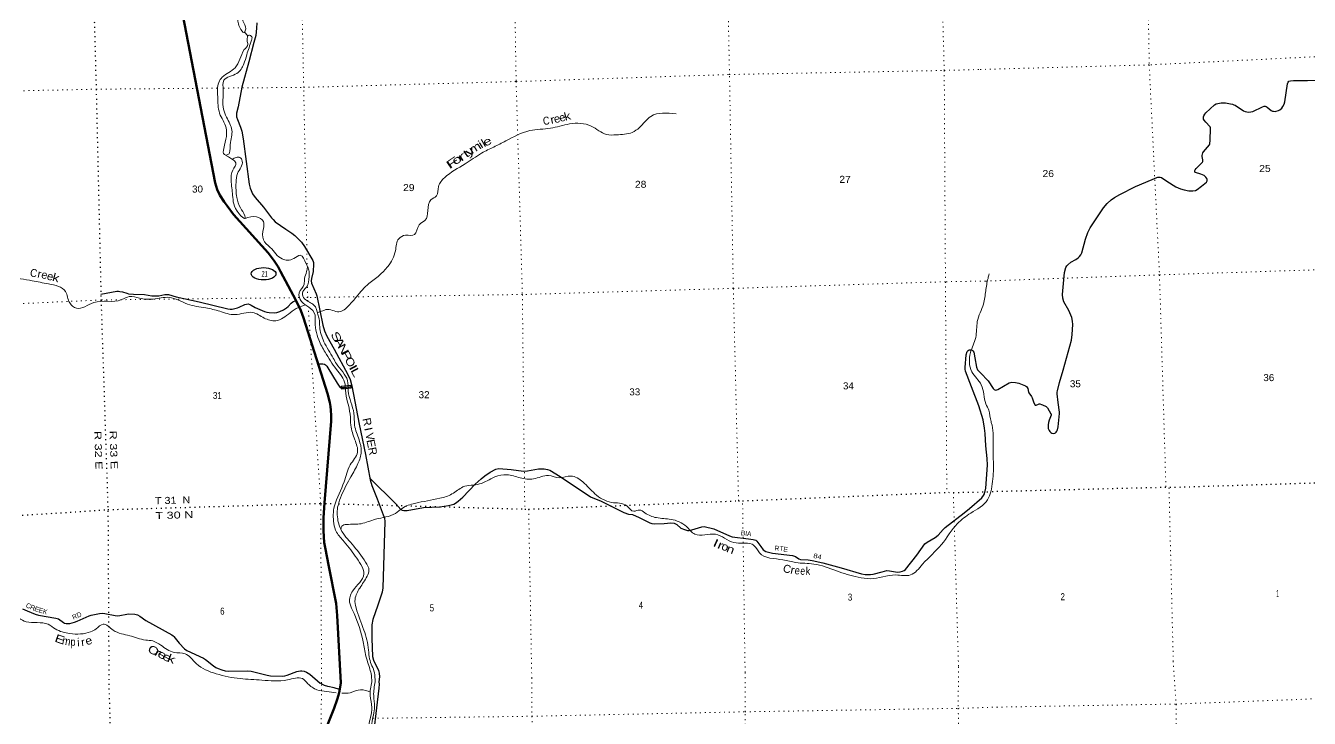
# Model space of a CAD drawing. Header units: feet. Extents: x 489137 to 739700, y 189004 to 379547.
# Drawn here: x 560200 to 592272, y 235840 to 253155 of the extents above; entities that cross this region are included whole.
import ezdxf
from ezdxf.enums import TextEntityAlignment as Align

# ---------------------------------------------------------------- set-up
doc = ezdxf.new("R2010")
doc.units = ezdxf.units.FT
doc.header["$LTSCALE"] = 80
doc.linetypes.add('DOTTED', pattern=[1.5, 0.3, -1.2])
for name, color, linetype, lineweight in [('17', 7, 'Continuous', 25), ('23', 7, 'Continuous', 70), ('29', 7, 'Continuous', 25), ('31', 7, 'Continuous', 13), ('39', 7, 'Continuous', 13), ('6', 7, 'DOTTED', 25), ('7', 7, 'DOTTED', 13)]:
    doc.layers.add(name, color=color, linetype=linetype, lineweight=lineweight)
doc.layers.add('30', color=7, linetype='Continuous')
doc.layers.add('41', color=7, linetype='Continuous')

msp = doc.modelspace()

# ---------------------------------------------------------------- linework, layer by layer
at = {"layer": '17'}
msp.add_ellipse((566144.87, 246952.73), major_axis=(309.24, -1), ratio=0.500121, dxfattribs=at)
at = {"layer": '23'}
for points in [[(563943.6, 254379.21), (564931.19, 249225.26), (564985.98, 249058.5), (565055.31, 248920.09), (565158.52, 248753.37), (565232.83, 248648.88), (565390.4, 248437.63), (566258.03, 247474.74), (566411.26, 247273.46), (566504.72, 247125.3), (566566.26, 247013.67), (566948.88, 246292.35), (567073.56, 246035.67), (567140.7, 245854.57), (567745.14, 243958.03), (567798.23, 243735.5), (567813.81, 243635.29), (567826.3, 243540.47), (567833.87, 243410.45), (567836.44, 243272.18), (567668.53, 241227.31), (567641.68, 240848.83), (567639.24, 240529.68), (567661.33, 240234.6), (567689.42, 240069.98), (567769.67, 239680.53), (567954.39, 238707.66), (567981.42, 238413.64), (568075.15, 236731.18)], [(568075.15, 236731.18), (568037.33, 236516.17), (568013.34, 236416.12), (567983.25, 236310.15), (567907.03, 236095.34), (567606.28, 235346.34)]]:
    msp.add_lwpolyline(points, dxfattribs=at)
at = {"layer": '29'}
for points in [[(565973.49, 253222.43), (565964.94, 253093.1), (565948.18, 252905.77), (565904.96, 252736.53), (565776.05, 252249.32), (565604.66, 251613.85), (565505.98, 251129.28), (565469.28, 250969.92), (565467.18, 250925.59), (565470.87, 250878.2), (565492.5, 250811.59), (565571.06, 250615.78), (565597.98, 250520.26), (565637.28, 250328.42), (565787.05, 249188.75), (565811.06, 249091.07), (565832.16, 249036.18), (565870.13, 248951.74), (565930.42, 248862.6), (566139.31, 248618.56), (566340.6, 248354.31), (566384.91, 248305.76), (566436.47, 248255.2), (566699.09, 248068.79), (566846.93, 247970.1), (566925.02, 247911.92), (567091.65, 247742.1), (567162.58, 247634.14), (567372.84, 247283.12), (567389.12, 247233.33), (567393.34, 247191.11), (567382.38, 247010.75), (567338.49, 246836.45), (567330.05, 246777.34), (567343.81, 246715.19), (567460.19, 246449.06), (567477.73, 246397.35), (567621.46, 245671.02), (567665.5, 245525.49), (567723.9, 245390.47), (567909.57, 245069.23), (568250.54, 244436.22), (568304.74, 244307.4), (568353.09, 244147.59), (568530.75, 243192.22), (568689.69, 242438.37), (568807.93, 241798.38), (568846.95, 241658.23), (568984.35, 241325.91), (569134.68, 240929.24), (569164.47, 240842.07), (569177.13, 240757.62), (569120.17, 239104.65), (569105.07, 238990.39), (568998.29, 238665.16), (568871.22, 238310.88), (568845.21, 238175.43), (568851.62, 237832.34), (568869.12, 237388.34), (568890.8, 237294.07), (569019.15, 237038.28), (569035.79, 236972.46), (569041.39, 236877.22), (569027.21, 236755.37)], [(589579.61, 249145.14), (589699.86, 249243.43), (589719.58, 249279.84), (589719.58, 249307.29), (589713.25, 249330.51), (589690.44, 249368.44), (589641.52, 249406.51), (589560.65, 249442.72), (589427.2, 249482.6), (589413.66, 249493.07), (589409.44, 249512.07), (589411.03, 249531.61), (589421.05, 249551.13), (589446.25, 249583.92), (589561.91, 249697.15), (589604.6, 249745.35), (589611.46, 249759.61), (589615.47, 249774.89), (589614.63, 249805), (589598.19, 249881.58), (589598.8, 249912.67), (589602.49, 249941.69), (589611.46, 249973.89), (589625.1, 250001.22), (589776.36, 250175.69), (589784.99, 250193.97), (589790.26, 250214.03), (589795.43, 250274.99), (589799.76, 250603.54), (589795.02, 250625.18), (589787.44, 250638.29), (589685.55, 250741.36), (589641.53, 250789.32), (589630.46, 250817.29), (589628.01, 250843.26), (589631.51, 250872.18), (589639.42, 250896.99), (589663.16, 250941.85), (589689.06, 250973.63), (589900.5, 251173.47), (589944.28, 251198.88), (589989.64, 251212.6), (590067.7, 251225.27), (590133.68, 251228.35), (590180.57, 251224.21), (590302.94, 251204.16), (590355.68, 251191.49), (590390.17, 251178.66), (590421.09, 251166.16), (590631.64, 251027.74), (590666.87, 251010.98), (590706.95, 251000.43), (590759.7, 250996.21), (590807.29, 250998.74), (590858.86, 251010.98), (591106.14, 251129.56), (591140.5, 251138.71), (591167.93, 251138.71), (591191.14, 251130.26), (591215.08, 251119.5), (591320.84, 251030.63), (591353.59, 251016.26), (591378.9, 251014.15), (591414.77, 251009.93), (591446.42, 251014.15), (591500.19, 251031.99), (591537.14, 251054.26), (591581.44, 251096.48), (591613.92, 251137.11), (591644.73, 251193.6), (591661, 251255.11), (591726.68, 251700.56), (591740.73, 251741.44), (591764.28, 251763.86), (591797.69, 251775.22), (591876.92, 251784.16), (592222.78, 251782.69)], [(592222.78, 251782.69), (592512.9, 251789.99)], [(586120.54, 244544.38), (586330.97, 245297.12), (586346.08, 245433.34), (586367.18, 245686.67), (586358.74, 245766.9), (586336.89, 245862.59), (586262.46, 246034.83), (586135.18, 246248.48), (586111.89, 246339.01), (586102.91, 246435.66), (586157.39, 246983.87), (586192.07, 247107.47), (586216.33, 247150.75), (586241.92, 247179.3), (586312.32, 247244.69), (586440.01, 247310.24), (586496.92, 247349.2), (586531.73, 247384.03), (586562.32, 247423.09), (586587.33, 247476.57), (586678.35, 247815.48), (586737.44, 247982.54), (586796.14, 248102.4), (587125.63, 248599), (587224.85, 248708.15), (587319.73, 248797.44), (587404.12, 248860.78), (587536.73, 248938.15), (587929.62, 249131.32), (588348.87, 249310.85), (588461.11, 249361.12), (588485.37, 249368.51), (588515.49, 249370.52), (588542.34, 249366.4), (588575.04, 249356.9), (588712.1, 249267.21), (588934.75, 249125.73), (589056.06, 249074), (589147.77, 249049.28), (589259.65, 249028.62), (589359.86, 249023.34), (589430.03, 249038.45), (589470.63, 249056.06), (589579.61, 249145.14)], [(562078.22, 246442.61), (562477.42, 246516.27), (562517.5, 246516.27), (562549.34, 246513.64), (562618.77, 246501.5), (562727.48, 246464.81), (562768.56, 246455.05), (562897.2, 246444.07), (563169.66, 246433.52), (563351.9, 246405.43), (563428.3, 246400.48), (563527, 246405.43), (563680, 246435.94), (563718.99, 246437.1), (563765.4, 246430.77), (563957.1, 246379.05), (564537.68, 246251.67), (565247.94, 246080.53), (565309.71, 246071.85), (565361.41, 246070.81), (565389.88, 246076.07), (565494.32, 246102.48), (565533.93, 246116.7), (565672.58, 246181.63), (565713.73, 246195.37), (565758.82, 246198.04), (565799.16, 246185.85), (565837.14, 246168.96), (565937.51, 246106.82), (566170.47, 246008.52), (566224.28, 245992.7), (566279.99, 245984.65), (566415.2, 245978.96), (566477.45, 245986.37), (566547.98, 246008.33), (566638.83, 246050.74), (566720.07, 246102.48), (566760.18, 246135.85), (566832.92, 246215.41), (566877.72, 246251.33), (566952.04, 246286.4)], [(583644.45, 240974.39), (583784.09, 241085.07), (584093.32, 241353.9), (584131.63, 241407.38), (584152.72, 241449.6), (584189.08, 241594.11), (584230.11, 242170.37), (584222.35, 242338.37), (584189.61, 242654.09), (584171.61, 242956.57), (584159.06, 243094.15), (584122.77, 243304.85), (584015.49, 243647.9), (583827.8, 244126.58), (583685.64, 244515.34), (583672.77, 244570.87), (583671.71, 244612.03), (583698.49, 244929.49), (583722.34, 245008.92), (583744.5, 245037.43), (583771.55, 245052.14), (583827.83, 245055.37), (583852.09, 245041.65), (583866.73, 245023.81), (583886.9, 244992.03), (583913.32, 244851.13), (583954.64, 244617.78), (583983.95, 244552.92), (584053.33, 244472.42), (584248.9, 244272.55)], [(567508.72, 244699.84), (567621.75, 244703.93), (567664.46, 244692.68), (567693.99, 244675.79), (567727.75, 244642.01), (567752.17, 244601.62), (567978.95, 244220.66), (568031.79, 244141.81), (568049.72, 244114.36), (568061.33, 244106.97), (568078.21, 244103.81), (568109.85, 244105.92), (568149.83, 244109.09), (568357.85, 244131.86)], [(584248.9, 244272.55), (584373.97, 244082.73), (584395.61, 244063.29), (584414.05, 244051.07), (584433.04, 244046.84), (584460.47, 244048.96), (584488.38, 244056.96), (584774.73, 244225.91), (584806.47, 244236.85), (584842.33, 244241.07), (584930.94, 244238.96), (584970.18, 244229.59), (585013.22, 244215.74), (585182, 244152.4), (585205.21, 244137.62), (585217.2, 244123.19), (585236.85, 244089.07), (585255.84, 243994.07), (585265.2, 243972.66), (585328.59, 243889.05), (585344.45, 243852.62), (585382.51, 243748.73), (585413.03, 243680.57), (585423.58, 243667.9), (585432.54, 243664.21), (585444.67, 243667.9), (585501.64, 243695.35), (585519.04, 243700.1), (585542.26, 243699.24), (585583.92, 243689.01), (585608.71, 243677.93), (585694.15, 243631.48), (585714.48, 243615.66), (585731.07, 243597.71), (585815.99, 243455.73), (585818.1, 243449.4), (585819.24, 243433.89), (585818.1, 243415.62), (585768.39, 243291.6), (585754.29, 243236.7), (585749.02, 243175.48), (585744.8, 243116.37), (585750.51, 243083.29), (585769.06, 243036.14), (585784.88, 243013.98), (585796.48, 243000.26), (585814.42, 242982.31), (585835.51, 242969.64), (585880.81, 242962.57), (585910.41, 242965.42), (585932.56, 242977.03), (585949.44, 242991.81), (585967.37, 243016.09), (585981.09, 243051.98), (585993.88, 243128.26), (586031.72, 243459.43), (586030.17, 243496.42), (585997.3, 243738.1), (585974.78, 243955.75), (585974.76, 243991.43), (585982.14, 244030.49), (586034.2, 244235.51), (586120.54, 244544.38)], [(568799.27, 241845.26), (569447.89, 241202.18), (569572.78, 241059.38), (569604.05, 241044.28), (569646.25, 241031.61), (569732.46, 241034.4), (570143.05, 241107.45), (570544.25, 241125.79), (570768.62, 241158.28), (570894.33, 241197.6), (570941.62, 241221.61), (571004.91, 241268.05), (571120.05, 241371.84), (571430.57, 241697.22), (571576.65, 241827.49), (571670.02, 241902.03), (571808.72, 241992.16), (571947.96, 242068.16), (572020.69, 242084.89), (572329.67, 242058.94), (572639.95, 242017.49), (572739.64, 242022.95), (573009.28, 242074.93), (573154.72, 242080.83), (573239.11, 242063.94), (573296.12, 242044.49), (573556.39, 241884.28), (574313.32, 241376.92), (574576.94, 241269.28), (575146.3, 240983.05), (575264.96, 240944.24), (575361.5, 240932.39), (575528.25, 240862.83), (575791.88, 240725.5), (575844.88, 240711.86), (575899.48, 240698.05), (576153.57, 240708.11), (576323.53, 240725.5), (576399.58, 240715.19), (576466.99, 240687.5), (576566.51, 240597.48), (576656.86, 240556.61), (576732.81, 240535.5), (576781.34, 240537.61), (576846.74, 240548.16), (577093.58, 240630.49), (577151.05, 240633.73), (577397.92, 240574.2), (577787.46, 240400.5), (577855.19, 240375.05), (578262.46, 240327.48), (578374.18, 240311.71), (578441.69, 240290.6), (578464.93, 240269.06), (578569.49, 240137.96), (578627.35, 240049.94), (578690.16, 240009.2), (578860.08, 239972.32), (579357.31, 239910.6), (579436.15, 239883.21), (579513.43, 239826.16), (579562.17, 239809.08), (579751.87, 239802.89), (579846.77, 239788.16), (580118.01, 239723.6), (580577.52, 239599.79), (581085.18, 239448.27), (581178.79, 239432.46), (581304.59, 239431.38), (581378.37, 239442.62), (581599.49, 239503.7), (581718.1, 239532.71), (581780.74, 239527.62), (581986.88, 239497.53), (582051.43, 239503.16), (582110.5, 239515.82), (582152.7, 239536.93), (582179.76, 239558.03), (582467.66, 239917.28), (582669.59, 240201.93), (582727.69, 240247.68), (582927.94, 240362.84), (583002.92, 240417.26), (583125.08, 240562.74), (583171.7, 240611.49), (583644.45, 240974.39)], [(560119.78, 238575.32), (560239.1, 238525.44), (560437.3, 238441.26), (560516.84, 238418.09), (560949.96, 238344.15), (561016.29, 238325.39), (561141.94, 238238.6), (561172.54, 238222.77), (561214.73, 238214.32), (561254.82, 238210.1), (561300.17, 238213.26), (561422.8, 238244.91), (561484.77, 238264.99), (561790.68, 238400.1), (561840.21, 238415.01), (562045.96, 238461.32), (562132.06, 238465.43), (562176.76, 238463.43), (562435.2, 238407.49), (562493.94, 238404.23), (562549.13, 238407.49), (562724.23, 238447.6), (562775.74, 238452.42), (562926.76, 238445.49), (562997.94, 238428.72), (563055.46, 238396.94), (563201.48, 238287.54), (563852.93, 237924.05), (563882.47, 237902.94), (563902.63, 237882.01), (564035.82, 237721.21), (564171.5, 237577.83), (564223.79, 237535.29), (564643.84, 237342.02), (564695.76, 237312.89), (564889.85, 237152.44), (564947.34, 237114.06), (565008, 237082.78), (565105.04, 237051.11), (565185.21, 237030), (565273.32, 237019.81), (565739.22, 237027.37), (565833.96, 237016.28), (566232.69, 236917.06), (566315.72, 236903.95), (566605.06, 236892.79), (566672.84, 236899.18), (566733.75, 236916.01), (566974.03, 237008.34), (567016.45, 237021.56), (567062.87, 237027.9), (567100.84, 237030.01), (567155.43, 237020.15), (567216.88, 236996.23), (567297.66, 236940.3), (567562.01, 236718.14)], [(568044.89, 236559.18), (567907.91, 236599.06), (567746.19, 236633.39), (567664.14, 236664.18), (567562.01, 236718.14)], [(569027.21, 236755.37), (569033.39, 236692.4), (569027.62, 236591.98), (568828.83, 234975.41)]]:
    msp.add_lwpolyline(points, dxfattribs=at)
at = {"layer": '31'}
for p, q in [((568079.31, 244140.01), (568327.79, 244167.59)), ((568207.69, 244116.53), (568207.63, 244116.91)), ((568327.79, 244167.59), (568336.06, 244093.03))]:
    msp.add_line(p, q, dxfattribs=at)
msp.add_lwpolyline([(568336.06, 244093.03), (568087.59, 244065.46), (568079.31, 244140.01)], dxfattribs=at)
msp.add_lwpolyline([(568094.66, 244074.29), (568088.14, 244132.93), (568320.71, 244158.75), (568327.22, 244100.1)], close=True, dxfattribs=at)
at = {"layer": '39'}
for points in [[(564412.08, 269585.68), (564317.09, 269441.57), (564414.05, 269203.91), (564494.47, 268981.97), (564478.48, 268743.4), (564452.52, 268500.52), (564275.5, 268403.08), (564052.91, 268274.17), (563885.74, 268108.36), (563507.39, 267840.18), (563529.1, 267703.5), (563482.09, 267506.85), (563444.73, 267436.77), (563276.62, 267030.31), (563107.92, 266677.34), (562813.57, 266282.17), (562812.93, 266074.26), (562934.99, 266035.05), (563161.12, 266105.52), (563346.66, 266095.91), (563393.36, 266021.16), (563360.41, 265812), (563052.17, 265640.5), (562794.49, 265464.26), (562319.67, 264949.35), (562126.83, 264607.28), (562149.95, 264416.14), (562244.77, 264261.18), (562473.91, 264293.38), (562835.79, 264496.55), (562976.97, 264498.2), (562947.83, 264299.65), (562884.5, 264174.89), (562725.48, 264083.96), (562673.33, 263917.11), (562526.09, 263683.19), (562365.97, 263250.66), (562451.31, 263067.68), (562943.16, 262694.98), (563092.72, 262529.33), (563141.11, 262375.18), (563072.25, 262230.09), (562754.83, 262024.04), (562710.38, 261871.51), (562781.34, 261625.11), (562895.3, 261276.89), (562979.73, 260822.95), (563122.02, 260471.43), (563396.77, 260456.38), (563500.19, 260668.97), (563614.36, 260855.6), (563749.04, 260796.54), (563961.78, 260606.3), (564003.29, 260328.85), (563936.77, 260171.71), (563625.68, 260032.43), (563567.61, 259938.08), (563640.69, 259687.69), (563840.76, 259519.32), (564323.72, 259255.38), (564346.01, 259139.32), (564328.65, 259065.79), (563987.99, 258667.39), (563795.93, 258295.07), (563770.47, 257799.92), (563940.94, 257295.74), (564342.93, 256809.7), (565048.56, 256361.83), (565471.65, 256150.82), (565643.72, 256050.34), (565714.71, 255725.22), (565786.7, 255361.78), (565748.65, 254963.19), (565530.26, 253819.19), (565497.16, 253307.7), (565605.51, 253019.88), (565652.77, 252986.8), (565688.17, 253022.03), (565648.6, 253224.85), (565600.38, 253605.05), (565689.04, 253996.89), (565829.43, 254727.13), (565875.3, 255368.13), (565796.26, 255925.14), (565684.17, 256124.05), (565461.69, 256223.22), (564817.44, 256638.38), (564292.26, 256973.88), (563973.92, 257423.76), (563890.1, 257776.8), (563923.26, 258130.86)], [(565745.95, 252894.36), (565732.76, 252780.99), (565749.33, 252690.8), (565661.98, 252555.12), (565553.25, 252314.13), (565431.64, 252103.09), (565112.99, 251866.73), (565025.57, 251737.3), (564998.51, 251381.38), (565045.6, 250966.83), (565206.46, 250599.65), (565214.03, 250385.91), (565147.25, 250083.44), (565165.3, 249932.54), (565234.16, 249922.22), (565312.28, 250176.54), (565353.18, 250542.92), (565219.75, 250864.39), (565141.77, 251070.25), (565135.49, 251544.39), (565153.34, 251789.07), (565477.65, 251963), (565649.08, 252197.55), (565723.8, 252427.56), (565842.73, 252788.91), (565849.35, 252874.85), (565773.85, 252916.21), (565745.95, 252894.36)], [(565664.1, 252990.96), (565687.41, 252973.57), (565745.95, 252894.36)], [(576454.26, 250954.79), (575820.52, 250887.85), (575533.32, 250605.89), (575356.83, 250488.27), (574957, 250425.4), (574712.64, 250435.19), (574331.95, 250645.28), (573787.9, 250697.73), (573314.59, 250590.56), (572797.67, 250530.69), (572193.11, 250272.77), (571894.43, 250121.7), (571591.77, 249968.51), (571179.1, 249701.45), (570667.61, 249355.13), (570516.03, 249133.21), (570461.63, 248897.67), (570326.95, 248801.33), (570249.25, 248530.87), (570176.98, 248284.78), (570028.55, 248173.95), (569917.81, 247932.91), (569694.35, 247914.99), (569521.05, 247829.75), (569440.11, 247528.93), (569250.59, 247136.49), (569036.45, 246914.96), (568775.53, 246708.36), (568467.35, 246379.44), (568275.39, 246158.49), (568027.27, 246002.68), (567703.03, 246058.83), (567625.09, 246030.56), (567486.57, 245985.26)], [(565202.96, 249910.96), (565269.74, 249872.69), (565364.1, 249812.58)], [(565364.1, 249812.58), (565448.96, 249730.02), (565377.13, 249544.48), (565333.33, 249289.04), (565371.26, 248916.64), (565532.56, 248454.61), (565684.84, 248339.49), (565675.1, 248403.82), (565565.13, 248598.75), (565475.65, 248858.81), (565455.76, 249235.71), (565492.28, 249460.69), (565611.32, 249770.57), (565550.44, 249861.83), (565463.75, 249859.57), (565362.31, 249813.72)], [(565681.64, 248334.14), (565968.37, 248375.12), (566140.75, 248262.54), (566141.44, 248080.91), (566138.6, 247802.31), (566308.95, 247612.99), (566606.97, 247324.05), (566897.27, 247331.6), (567060.54, 247414.56), (567208.71, 247204.67), (567243.73, 247129.92)], [(567242.58, 247132.37), (567220.38, 247006.11), (567164.34, 246830.91), (567157.94, 246694.54), (567034.53, 246475.38), (567092.56, 246260.93), (567275.76, 246120.37), (567430.53, 245922.19), (567430.53, 245805.39), (567525.07, 245299.36), (567680.37, 244990.56), (567965.24, 244562.63), (568180.06, 244193.53), (568189.4, 244044.04), (568306.15, 243441.34), (568325, 243164.62), (568423.14, 242803.88), (568491.75, 242492.83), (568310.37, 242175.27), (568156.02, 241749.43), (567915.4, 241149.79), (567900.63, 240709.42), (567968.73, 240495.23), (568160.61, 240253.99), (568471.9, 239842.28), (568606.65, 239625.79), (568649.51, 239451.32), (568372.08, 239026.31), (568294.75, 238741.74), (568364.35, 238547.77), (568614.36, 237839.56), (568679.74, 237484.48), (568787.15, 237110.72), (568829.18, 236956.54), (568852.53, 236750.97)], [(567243.73, 247129.92), (567283.43, 247010.78), (567283.43, 246882.3), (567214.37, 246619.32), (567113.36, 246469.35), (567169.5, 246327.51), (567401.51, 246172.08), (567502.92, 245933.87), (567533.27, 245824.07), (567547.28, 245627.85), (567652.36, 245254.09), (567885.85, 244842.95), (567965.24, 244702.79), (568240.77, 244282.3), (568259.45, 244025.35), (568399.55, 243464.7), (568419.75, 243167.08), (568530.04, 242804.64), (568584.23, 242505.32), (568503.18, 242208.54), (568326.15, 241878.99), (568092.1, 241414.75), (568003.79, 241164.2), (568003.68, 240780.72), (568073.85, 240564.57), (568353.76, 240196.45), (568694.38, 239743.12), (568778.19, 239545.49), (568731.73, 239392.91), (568547.76, 239097.48), (568429.95, 238817.91), (568453.7, 238602.57), (568651.72, 238045.13), (568768.47, 237545.22), (568791.82, 237325.63), (568913.24, 236979.9), (568929.6, 236753.9)], [(553504.46, 243737.81), (553838.14, 243474.02), (554337.89, 243262.99), (554587.9, 243346.18), (554729.66, 243713.17), (555026.5, 243934.83), (555678.75, 244143.53), (555797.47, 244465.51), (555922.32, 244706.92), (555998.56, 244878.44), (556171.28, 244985.86), (556371.5, 244966.85), (556739.98, 245071.3), (557246.54, 245451.8), (557440.62, 245668.77), (557628.52, 245968.33), (557732.08, 246174.88), (558252.42, 246335.75), (558812.17, 246455.26), (559331.06, 246749.3), (559770.26, 246849.53), (560365.28, 246776.2), (560772.76, 246700.01), (561197.34, 246509.23), (561299.59, 246223.27), (561468.42, 246092.43), (561900.58, 246230.83), (562597.66, 246305.87), (562789.14, 246385.29), (563045.99, 246343.24), (563382.23, 246319.88), (563788.53, 246361.93), (564245.77, 246192.93), (564700.09, 246099.8), (565049.31, 246014.02), (565426.7, 245931), (565869.13, 245984.89), (566159.18, 245847.12), (566447.5, 245775.9), (566805.4, 245976.95), (567015.8, 246109.58), (567194.7, 246176.82)], [(584187.28, 246523.17), (584244.06, 246836.74), (584276.2, 246950.48)], [(584187.28, 246523.17), (584129.11, 246195.46), (583977.08, 245757.57), (583937.07, 245356.91), (583804.33, 244981.36), (583841.69, 244504.8), (584076.77, 244173.78), (584192.01, 243698.44), (584268.81, 243545.75)], [(584318.79, 241504.97), (584377.47, 242020.08), (584370.02, 242627.9), (584345.67, 243168.73), (584319.76, 243259.12), (584268.81, 243545.75)], [(584318.79, 241504.97), (584234.1, 241303.81), (583815.05, 240972), (583481, 240706.99), (583079.07, 240181.87), (582609.67, 239691.32), (582305.25, 239423.84), (581940.99, 239423.84), (581296.52, 239330.4), (580997.64, 239367.77), (580459.44, 239524.39), (579890.07, 239697.28), (579443.27, 239734.09), (579120.73, 239802.4), (578531.85, 239979.82), (578396.42, 240162.03), (578348.08, 240190), (577893.05, 240232.66), (577431.72, 240440.65), (576919.28, 240441.45), (576708.45, 240635.78), (576326.58, 240813.55), (575958.3, 240856.44), (575670.73, 240976.12), (575537.75, 241047.33), (575395.35, 241015.37), (575220.37, 241150.09), (574836.82, 241236.99), (574421.64, 241454.26), (574121.45, 241749.19), (573823.07, 241896.84), (573541.77, 241853.19), (573261.88, 241910.5), (572886.88, 241824.05), (572555.3, 241851.75), (572220.41, 241929.83), (571921.22, 241875.63), (571542.53, 241698.26), (571122.86, 241622.76), (570851.02, 241448.17), (570549.17, 241341.42), (569927.08, 241214.23), (569603.53, 241088.75), (569441.36, 240963.44), (568938.8, 240817.16), (568582.62, 240704.96), (568220, 240685.43), (568099.98, 240645.98), (568077.32, 240568.03)], [(553669.46, 237780.04), (553925.53, 237707.99), (554340.01, 237827.76), (554656.24, 237769.38), (554938.93, 237837.28), (555538.31, 238139.47), (555930.27, 238349.48), (556244.71, 238515.09), (556440.67, 238814.86), (556792.16, 239029.87), (557177.14, 239120.61), (557796.77, 239187.19), (558111.56, 238951.16), (558622.07, 238869.58), (559060, 238786.11), (559600.56, 238634.67), (560027.71, 238345.05), (560211.61, 238254.98), (560760, 238190.53), (560940.51, 238076.14), (561304.68, 237958.46), (561824.03, 238002.25), (561963.26, 238078.53), (562133.76, 238193.97), (562389.8, 238045.22), (562798.95, 237904.49), (563199.2, 237795.82), (563377.3, 237774.22), (563575.73, 237668.37), (563907.21, 237489.29), (564182.49, 237454.07), (564463.22, 237209.08), (564960.09, 236953.57), (565556.37, 236831.84), (566102.01, 236795.57), (566739.34, 236802.06), (567115.81, 236832.03), (567248.19, 236706.31)], [(568852.53, 236750.97), (568806.96, 236406.63), (568848.88, 236111.29), (568816.84, 235867.85), (568700.7, 235466.52), (568504.97, 235042.22), (568396.31, 234790.36), (568056.4, 234583.35), (567783.73, 234354.34), (567493.6, 233981.43), (567187.21, 233305.21), (567120.51, 232941.69), (567171.51, 232676.92), (567056.16, 232445.02), (567006.19, 232247.57), (567012.17, 232003.52), (566986.59, 231738.25), (566873.61, 231433.76), (566721.92, 231142.12), (566683.07, 231035.88), (566730.9, 230867.9), (566850.83, 230468.14), (566768.84, 230263.58), (566657.85, 230021.73), (566546.25, 229437.86), (566522.94, 228980.74), (566578.89, 228710.2), (566936.64, 228341.39), (567144.07, 228162.52), (567544.79, 227990.03), (568168.8, 227830.95), (568474.29, 227796.62), (569113.2, 227736.94), (569673.7, 227793.78), (569801.61, 227765.7), (569876.87, 227683.4), (569829.01, 227421.43), (569826.25, 227238.55), (569994.09, 226762.78), (569970.7, 226541.97), (569742.66, 226304.34), (569675.73, 226009.44), (569731.32, 225789.23), (569968.65, 225558.87), (570070.45, 225404.78), (570001.56, 225354.06), (569804.87, 225389.96), (569518.76, 225263.45), (569337.85, 225063.71), (569411.13, 224918.77), (569518.8, 224831.48), (569588.79, 224664.23), (569716.73, 224450.45), (569668.35, 224204.61), (569515.2, 223957.33), (569072.9, 223553.17), (568591, 223127.51), (568425.2, 222851.6), (568373.91, 222595.05), (568387.9, 222473.78), (568492.72, 222312.81), (568586.56, 222217), (568596.77, 222090.16), (568625.68, 221918.7), (568700.28, 221788.1), (568899.92, 221573.32), (569098.54, 221355.8), (569922.7, 220686.58), (570177.55, 220598.09), (570384.54, 220617.03), (570719.09, 220449.39), (570880.27, 220251.86), (570760.28, 220284.24), (570673.83, 220277.35), (570833.5, 220141.32), (571132.68, 220114.85), (571533.4, 220065.49), (571706.43, 219828.97), (572004.34, 219410.86), (572427.07, 219366.26), (572894.93, 219236.35), (573131.73, 219022.11), (573370.38, 218874.55), (573711.62, 218918.1), (573805.1, 218894.94), (574069.55, 218944.03), (574269.05, 219007.13), (574413.77, 218773.71), (574492.53, 218584.55), (574655.83, 218214.48), (574839, 217730.01)], [(568929.6, 236753.9), (568895.62, 236407.54), (568916.81, 236129.68), (568886.77, 235921.49), (568851.8, 235709.26), (568670.93, 235144.59), (568534.58, 234815.1), (568313.37, 234553.47), (567957.22, 234349.97), (567714.13, 234079.54), (567522.03, 233790.61), (567281.58, 233193.26), (567234.42, 232848.55), (567250.24, 232550.33), (567170.43, 232402.36), (567114.42, 232204.71), (567121.92, 231791.16), (567049.41, 231481.95), (566862, 231172.98), (566769.82, 230972.12), (566831.98, 230735.98), (566927.01, 230480.74), (566865.23, 230274.83), (566708.32, 229896.23), (566662.81, 229433.2), (566606.86, 228952.76), (566742.07, 228616.91), (567049.39, 228345.11), (567326.47, 228132.2), (568021.29, 227965.37), (568461.75, 227933.47), (569027.97, 227877.45), (569736.38, 227910.9), (569989.22, 227822.35), (569980.98, 227581.87), (569928.82, 227257.21), (570068.69, 226790.76), (570083.63, 226479.08), (569849.77, 226172.63), (569834.66, 225895.58), (570030.57, 225637.61), (570164.69, 225419.99), (570099.83, 225246.28), (569907.56, 225270.22), (569766.22, 225277.67), (569508.56, 225144.02), (569451.6, 225037.18), (569556.86, 224961.93), (569642.12, 224758.85), (569795.58, 224566.09), (569812.98, 224342.6), (569720.93, 224014.58), (569537.38, 223772.36), (569134.4, 223337.19), (568644.9, 222897.15), (568509.12, 222716.33), (568476.48, 222585.72), (568467.16, 222520.42), (568502.16, 222393.86), (568538.5, 222453.6), (568584.21, 222473.27), (568599.93, 222362.77), (568696.05, 222135.83), (568676.32, 221999.93), (568700.28, 221904.71), (568820.01, 221736.2), (569080.78, 221528.81), (569225.22, 221426.59), (569581.47, 221139.73), (570068.23, 220735.78), (570259.15, 220691.62), (570449.34, 220669.63), (570501.39, 220741.99), (570480.99, 220872.53), (570470.09, 220958.96), (570567.8, 220929.89), (570556.81, 220711.52), (570531.46, 220623.89), (570726.05, 220529.38), (570900.4, 220375.66), (571048.54, 220283.65), (571327.52, 220258.54), (571640.01, 220133.6), (571811.82, 219872.81), (571995.98, 219604.36), (572172.71, 219501.19), (572591.22, 219462.5), (572950.74, 219316.91), (573238.88, 219074.09), (573521.92, 218986.53), (573806.78, 219028.22)], [(567959.97, 236479.14), (567723.11, 236512.19), (567473.86, 236552.42), (567248.19, 236706.31)], [(568818, 236491.72), (568568.31, 236554.19), (568310.68, 236481.1), (568102.14, 236464.84)]]:
    msp.add_spline(points, degree=3, dxfattribs=at)
at = {"layer": '6'}
for points in [[(561139.63, 282526.84), (561302.08, 278171), (561389.92, 272853.05), (561507.58, 267552.02), (561662.82, 262124.81), (561816.19, 256846.91), (561961.55, 251566.78), (562082.41, 246298.12), (562255.89, 241022.76), (562279.65, 236584.67)], [(568021.08, 241200.97), (572670.41, 241071.65), (572767.33, 241068.11), (578011.15, 241277.17), (578112, 241277.78), (583252.84, 241490.21), (583378.04, 241485.39), (584321.3, 241503.19)], [(594287.22, 241782.15), (593968.46, 241766.77), (588808.75, 241606.82), (588689.21, 241611.32), (584321.3, 241503.19)], [(553577.15, 240726.86), (557002.65, 240710.53), (562257.01, 241057.11), (567570.79, 241213.49), (567932.42, 241203.43)], [(562279.65, 236584.67), (562307.79, 235689.72), (562421.01, 230388.69), (562573.48, 225058.67), (562757.9, 219737.79), (562880.56, 214394.68), (562994.84, 209061.39), (563081.29, 203777.64), (563104.96, 198441.36), (563371.17, 193207.95), (563390.73, 190659.89)]]:
    msp.add_lwpolyline(points, dxfattribs=at)
at = {"layer": '7'}
for p, q in [((588765.97, 241604.74), (588872.86, 237269.3)), ((578120.63, 240585.07), (578112, 241277.78)), ((583378.04, 241485.39), (583506.93, 237128.61)), ((572767.33, 241068.11), (572844.87, 236852.88)), ((578175.33, 236990.09), (578123.8, 240377.35))]:
    msp.add_line(p, q, dxfattribs=at)
for points in [[(587549.7, 283206.69), (587732.85, 278757.16), (587895.39, 273466.41), (587994.37, 268123.93), (588079.17, 262785.2), (588188.87, 257515.64), (588271.68, 252174.86), (588528.22, 246926.34), (588689.21, 241611.32)], [(578011.15, 241277.17), (577881.13, 246587.97), (577784.75, 251923.87), (577680.2, 257263.59), (577533.79, 262584.06), (577344.42, 267927.63), (577236.68, 273234.97), (577026.8, 278513.42), (576956.95, 282930.24)], [(582292.13, 283068.85), (582345.32, 278720.38), (582483.3, 273413.83), (582646.67, 268061.51), (582835.89, 262723.99), (583006.32, 257333.51), (583150.13, 252035.17), (583180.53, 246754.07), (583214.43, 241493.25)], [(567233.75, 247071.55), (567147.07, 251612.86), (567033.72, 256980.61), (566857.02, 262302.3), (566701, 267604.35), (566550.29, 272932.15), (566403.2, 278281.49), (566175.49, 282654.05)], [(571620.08, 282792.87), (571718.26, 278466.16), (571986.92, 273177.13), (572050.44, 267785.88), (572187.66, 262430.87), (572365.15, 257078.92), (572455, 251761.02), (572609.64, 246434.71), (572670.41, 241071.65)], [(614773.84, 252999.1), (614758.01, 253001.12), (609536.92, 252850.05), (604117.34, 252649.45), (598761.25, 252611.67), (593609.43, 252436.48), (588271.68, 252174.86), (584045.33, 252059.81)], [(565142.28, 251595.04), (567147.07, 251612.86), (572455.06, 251759), (577780.46, 251933.85), (583150.13, 252035.17), (584045.33, 252059.81)], [(553313.23, 251384.21), (556670.82, 251455.4), (561961.55, 251566.78), (564997.49, 251593.76)], [(584183.59, 246771.07), (588528.22, 246926.34), (593839.46, 247096.55), (599058.03, 247367.97), (604270.22, 247443.34), (609593.56, 247506.74), (614920.12, 247683.12)], [(584183.59, 246771.07), (583180.53, 246754.07), (577881.13, 246587.97), (572609.64, 246434.71), (567247.34, 246359.81), (567145.67, 246358.6)], [(567253.27, 246265.45), (567247.34, 246359.81), (567241.11, 246686.06)], [(567035.94, 246357.29), (562082.41, 246298.12), (556797.1, 246055.7), (553445.89, 246027.11)], [(567593.98, 236718.95), (567570.79, 241213.49), (567261.91, 246128.02)], [(583506.93, 237128.61), (583499.37, 236089.71), (583640.05, 230811.79), (583891.61, 225533.48), (583998.46, 220242.34), (584119.64, 214883.03), (584229.82, 209551.62), (584353.28, 204184.32), (584479.99, 199025.03), (584581.4, 193715.54), (584651.6, 191204.64)], [(584462.01, 236120.03), (588941.91, 236196.82), (594085.42, 236390.95), (599589.93, 236721.85), (604942.27, 236752.91), (610187.91, 236972.51), (615209.73, 237158.7)], [(588872.86, 237269.3), (588941.91, 236196.82), (588977.5, 230922.48), (589141.92, 225658.3), (589300.57, 220319.18), (589379.87, 215001.77), (589530.65, 209656.34), (589661.85, 204356.76), (589712.2, 202407.81)], [(567605.36, 234144.33), (567580.6, 235817.15), (567593.98, 236718.95)], [(572844.87, 236852.88), (572849.08, 235891.95), (572997.42, 230626.4), (573178.67, 225279.16), (573311.87, 219922.27), (573340.33, 219022.16)], [(578694.71, 220536.45), (578544.99, 225443.99), (578292.25, 230758.59), (578172.82, 236002.9), (578175.33, 236990.09)], [(568875.15, 235840.06), (572849.08, 235891.95), (578172.82, 236002.9), (583499.37, 236089.71), (584462.01, 236120.03)]]:
    msp.add_lwpolyline(points, dxfattribs=at)

# ---------------------------------------------------------------- texts
at = {"layer": '17', "width": 0.6}
msp.add_text('21', height=140, dxfattribs=at).set_placement((566170.92, 246884.42), align=Align.CENTER)
at = {"layer": '30'}
for s, rotation, width, p in [('BIA', 353.338, 0.95, (578062.42, 240419.91)), ('84', 346.612, 1.15, (579871.42, 239852.88))]:
    msp.add_text(s, height=120, rotation=rotation, dxfattribs=dict(at, width=width)).set_placement(p)
for s, rotation, p in [('RTE', 352.924, (578905.81, 240039.93)), ('RD', 23.829, (561394.1, 238302.6))]:
    msp.add_text(s, height=120, rotation=rotation, dxfattribs=at).set_placement(p)
for s, rotation, width, p in [('C', 337.313, 1.05, (560247.96, 238597.6)), ('R', 336.988, 1.1, (560354.03, 238552.68)), ('E', 338.988, 1.15, (560461.43, 238512.21)), ('E', 342.759, 1.05, (560565.2, 238479.2)), ('K', 344.312, 0.95, (560671.1, 238449.53))]:
    msp.add_text(s, height=120, rotation=rotation, dxfattribs=dict(at, width=width)).set_placement(p, align=Align.CENTER)
at = {"layer": '41'}
for s, rotation, width, p in [('C', 6.302, 0.85, (573217.48, 250680.44)), ('r', 12.406, 1.15, (573380.82, 250709.11)), ('e', 14.141, 1.05, (573497.5, 250734.09)), ('e', 14.141, 1.05, (573630.45, 250766.41)), ('k', 14.195, 1.2, (573757.95, 250796.76)), ('m', 31.675, 1.35, (571476.97, 250020.35)), ('i', 31.869, 1.35, (571618.12, 250101.7)), ('l', 29.869, 1.2, (571686.84, 250133.11)), ('e', 26.823, 1.4, (571774.96, 250173.35)), ('F', 34.728, 1.95, (570916.07, 249649.03)), ('o', 33.472, 1.6, (571022.9, 249721.79)), ('r', 33.472, 1.8, (571144.56, 249796.03)), ('t', 34.413, 1.55, (571258.51, 249875.58)), ('y', 33.675, 1.7, (571349.07, 249937.71)), ('C', 351.302, 0.9, (560385.15, 246874.33)), ('r', 350.105, 1.05, (560528.88, 246852.21)), ('e', 345.713, 1.05, (560790.89, 246794.73)), ('k', 344.937, 1.25, (560930.45, 246758.92)), ('S', 300.027, 1.55, (567877.27, 245324.94)), ('A', 300.027, 1.45, (567960.47, 245186.93)), ('N', 298.309, 1.35, (568047.76, 245023.54)), ('P', 298.309, 1.55, (568136.26, 244859.25)), ('O', 298.309, 1.2, (568221.78, 244700.5)), ('I', 298.309, 1.65, (568295.7, 244563.24)), ('L', 298.309, 1.5, (568360.67, 244442.61)), ('R', 281.906, 1.05, (568635.8, 243229.07)), ('I', 281.906, 1.2, (568666.05, 243049.4)), ('E', 281.906, 1.2, (568733.95, 242689.97)), ('R', 280.468, 1.05, (568773.47, 242499.64)), ('I', 335.464, 1.55, (577402.85, 240132.25)), ('r', 337.111, 1.45, (577524.98, 240078.97)), ('o', 340.771, 1.15, (577644.76, 240037.09)), ('n', 339.697, 1.3, (577779.76, 239973.23)), ('r', 348.779, 1.1, (579342.56, 239450.54)), ('e', 353.18, 0.85, (579468.71, 239439.46)), ('e', 355.942, 0.8, (579609.36, 239427.2)), ('k', 359.151, 0.85, (579746.55, 239421.33)), ('E', 340.836, 1.35, (561021.6, 237723.49)), ('m', 348.546, 0.95, (561200.74, 237675.2)), ('p', 358.885, 0.85, (561380.3, 237652.2)), ('e', 17.261, 1.15, (561802.35, 237688.8)), ('C', 332.163, 1.3, (563338.27, 237455.57)), ('r', 331.682, 1.6, (563458.39, 237398.54)), ('e', 331.612, 1.45, (563566.61, 237344.3)), ('e', 331.628, 1.45, (563685.38, 237281.42)), ('k', 338.902, 1.4, (563804.89, 237233.04))]:
    msp.add_text(s, height=200, rotation=rotation, dxfattribs=dict(at, width=width)).set_placement(p, align=Align.CENTER)
for s, rotation, p in [('e', 348.713, (560651.22, 246830.92)), ('V', 281.906, (568705.93, 242862.5)), ('C', 347.307, (579201.24, 239479.67)), ('i', 3.876, (561522.99, 237642.06)), ('r', 7.134, (561642.99, 237650.4))]:
    msp.add_text(s, height=200, rotation=rotation, dxfattribs=at).set_placement(p, align=Align.CENTER)
at = {"layer": '6'}
for s, rotation, width, p in [('R 32 E', 271.883, 1.35, (561915.02, 243021.06)), ('R 33 E', 271.883, 1.35, (562295.66, 243028.91)), ('T 31  N', 1.686, 1.15, (563432.59, 241191.07)), ('T 30 N', 1.686, 1.35, (563444.1, 240818.72))]:
    msp.add_text(s, height=175, rotation=rotation, dxfattribs=dict(at, width=width)).set_placement(p)
at = {"layer": '7'}
for s, width, p in [('26', 1.1, (585748.98, 249370.23)), ('25', 1.1, (591163.06, 249497.95)), ('36', 1.05, (591259.58, 244269.74)), ('35', 1.05, (586426.89, 244116.33)), ('2', 0.85, (586110.01, 238792.86)), ('1', 0.4, (591480.69, 238874.18))]:
    msp.add_text(s, height=175, dxfattribs=dict(at, width=width)).set_placement(p, align=Align.CENTER)
for s, width, p in [('28', 1.1, (575422.6, 249101.43)), ('27', 1.1, (580529.95, 249226.17)), ('30', 1.05, (564356.59, 248983.73)), ('29', 1.1, (569629.43, 249020.19)), ('33', 1.05, (575281.68, 243912.72)), ('34', 1.05, (580619.8, 244063.68)), ('31', 0.85, (564879.44, 243822.89)), ('32', 1.05, (570018.12, 243842.41)), ('3', 0.85, (580742.99, 238782.97)), ('5', 0.85, (570293.87, 238513.04)), ('4', 0.85, (575517.16, 238580.44)), ('6', 0.85, (565059.08, 238431.68))]:
    msp.add_text(s, height=175, dxfattribs=dict(at, width=width)).set_placement(p)

doc.saveas('drawing.dxf')
